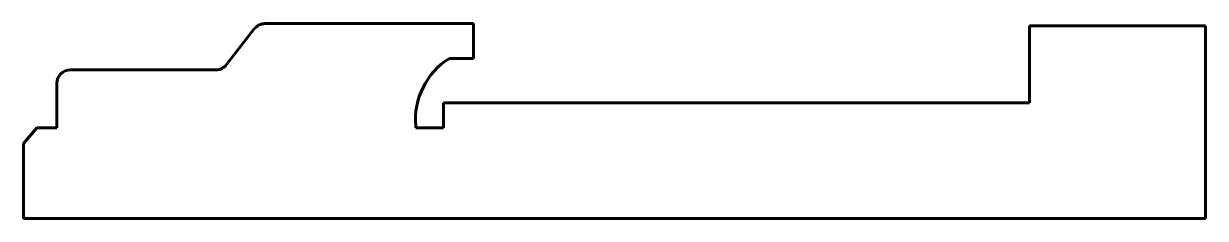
# Model space of a CAD drawing. Header units: millimetres. Extents: x -19.8 to 15.3, y 0 to 5.8.
import ezdxf

# ---------------------------------------------------------------- set-up
doc = ezdxf.new("R2010")
doc.units = ezdxf.units.MM
doc.linetypes.add('K5LT_BASIC', pattern=[0])

msp = doc.modelspace()

# ---------------------------------------------------------------- linework, layer by layer
at = {"color": 150, "linetype": 'K5LT_BASIC', "lineweight": 60, "true_color": 0x0080ff}
for p, q in [((-12.971, 5.624), (-13.792, 4.564)), ((-6.509, 5.779), (-12.654, 5.779)), ((-6.462, 5.779), (-6.509, 5.779)), ((-6.462, 4.748), (-6.462, 5.779)), ((10.038, 5.711), (15.254, 5.711)), ((10.038, 5.711), (10.038, 3.431)), ((15.254, 5.711), (15.254, 0)), ((-7.181, 4.748), (-6.462, 4.748)), ((-14.108, 4.409), (-18.428, 4.409)), ((-18.828, 4.009), (-18.828, 2.683)), ((10.038, 3.431), (-7.358, 3.431)), ((-7.358, 3.431), (-7.358, 2.683)), ((-19.426, 2.683), (-19.816, 2.224)), ((-18.828, 2.683), (-19.426, 2.683)), ((-8.181, 2.748), (-8.181, 2.683)), ((-7.358, 2.683), (-8.181, 2.683)), ((-19.816, 2.224), (-19.816, 0)), ((-19.816, 0), (15.254, 0))]:
    msp.add_line(p, q, dxfattribs=at)
for centre, radius, start, end in [((-12.654, 5.379), 0.4, 90, 142.2243), ((-14.108, 4.809), 0.4, 270, 322.2243), ((-6.034, 2.924), 2.155, 122.1755, 184.6944), ((-18.428, 4.009), 0.4, 90, 180)]:
    msp.add_arc(centre, radius, start, end, dxfattribs=at)

doc.saveas('drawing.dxf')
